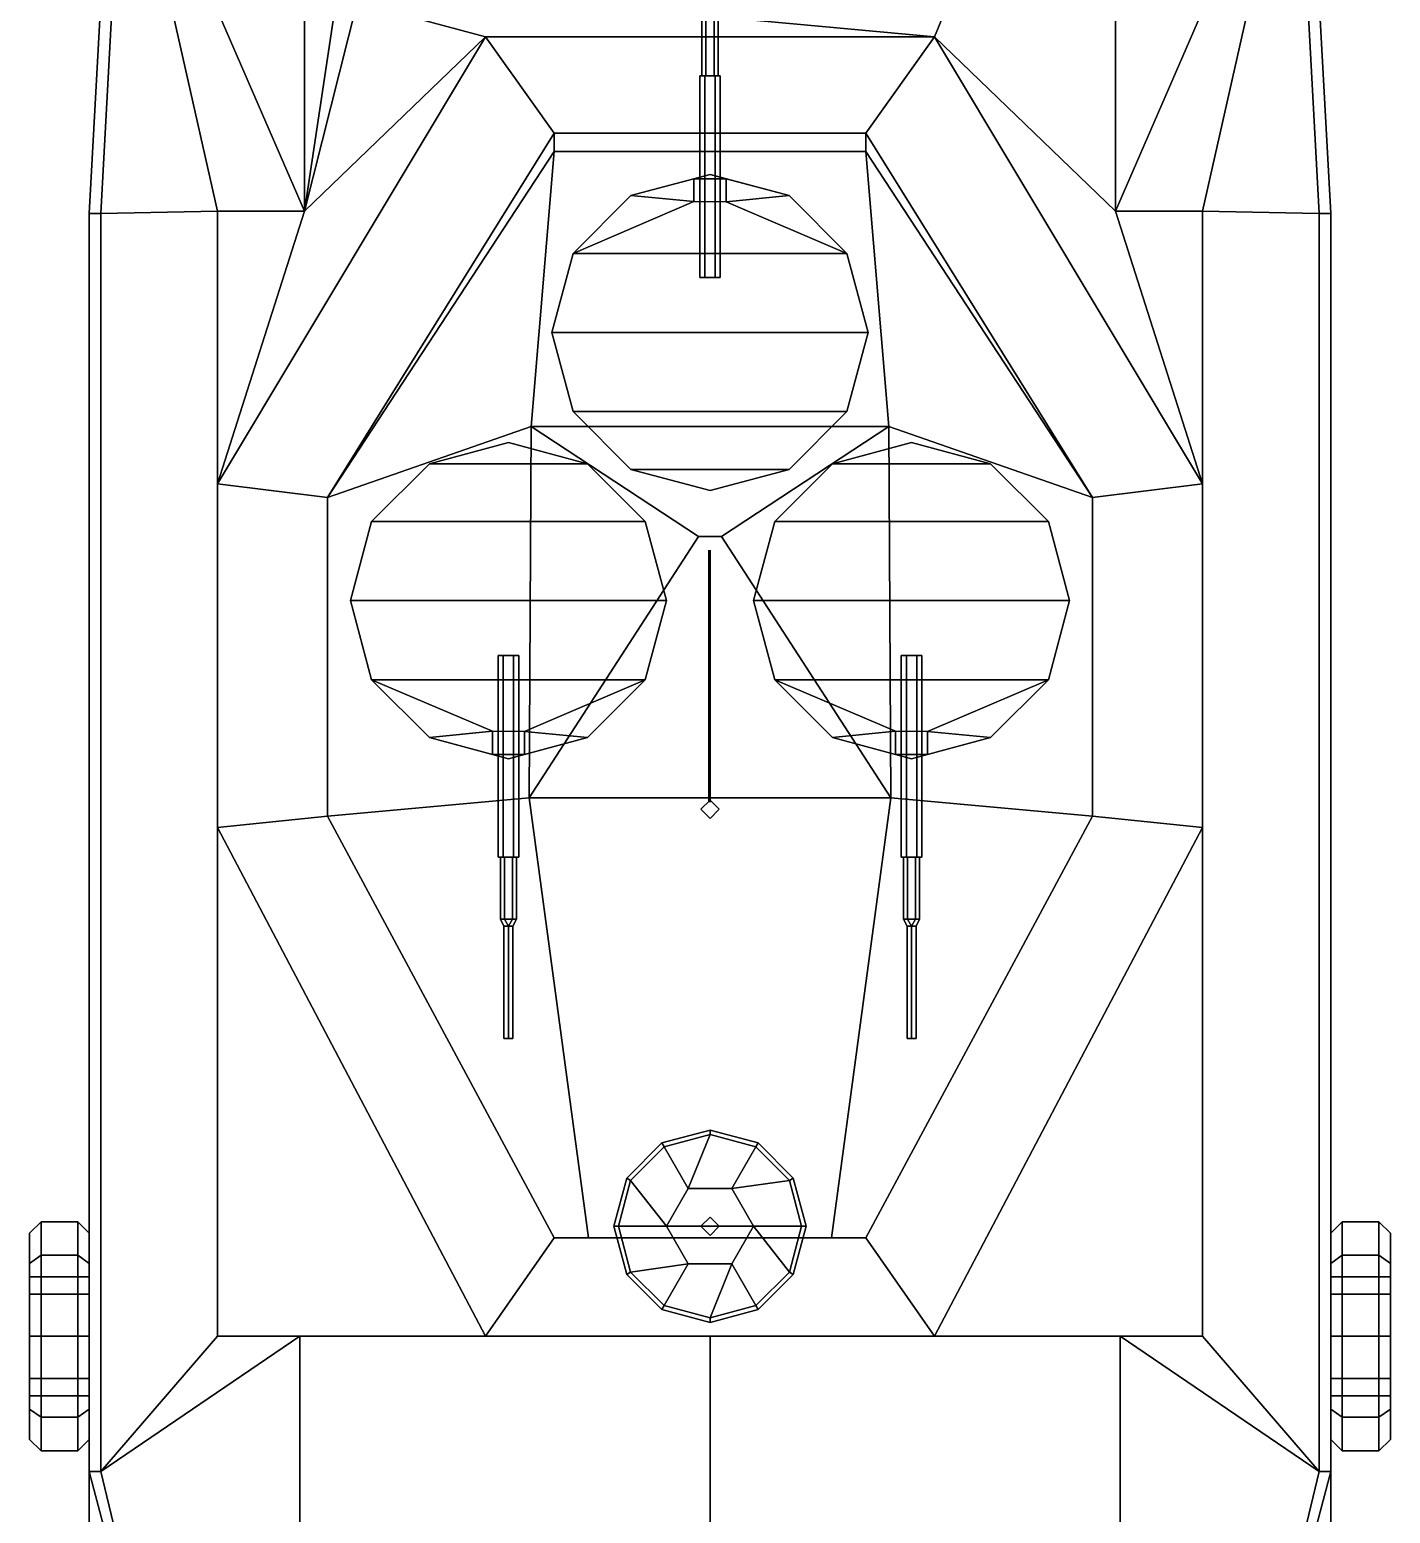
# Model space of a CAD drawing. Extents: x -3 to 3, y -9.1 to 9.1.
# Drawn here: x -2.97 to 2.97, y -0.71 to 5.76 of the extents above; entities that cross this region are included whole.
import ezdxf

# ---------------------------------------------------------------- set-up
doc = ezdxf.new("R2010")
doc.units = 0
doc.layers.get('0').update_dxf_attribs({"linetype": 'CONTINUOUS'})
for name, color, linetype in [('BARREL', 1, 'CONTINUOUS'), ('FLAG', 1, 'CONTINUOUS'), ('SLEEVE', 5, 'CONTINUOUS'), ('SUPERSTRUCTURE', 3, 'CONTINUOUS'), ('TENT', 4, 'CONTINUOUS'), ('TURRET', 2, 'CONTINUOUS'), ('WHEELS', 2, 'CONTINUOUS')]:
    doc.layers.add(name, color=color, linetype=linetype)

msp = doc.modelspace()

# ---------------------------------------------------------------- linework, layer by layer
for points in [[(-2.61, 6.79), (-2.71, 4.96), (-2.71, 4.96, 1.42), (-2.61, 6.79, 1.42)], [(-2.61, 6.79, 1.42), (-2.71, 4.96, 1.42), (-2.66, 4.96, 1.42), (-2.56, 6.79, 1.42)], [(-2.56, 6.79, 1.42), (-2.66, 4.96, 1.42), (-2.66, 4.96, 1.18), (-2.56, 6.79, 1.18)], [(2.56, 6.79, 1.42), (2.66, 4.96, 1.42), (2.71, 4.96, 1.42), (2.61, 6.79, 1.42)], [(2.56, 6.79, 1.18), (2.66, 4.96, 1.18), (2.66, 4.96, 1.42), (2.56, 6.79, 1.42)], [(2.61, 6.79, 1.42), (2.71, 4.96, 1.42), (2.71, 4.96), (2.61, 6.79)], [(-2.71, 4.96), (-2.71, -6.01), (-2.71, -6.01, 1.18), (-2.71, -0.53, 1.18)], [(-2.71, 4.96), (-2.71, -0.53, 1.18), (-2.71, -0.53, 1.42), (-2.71, 4.96, 1.42)], [(-2.71, 4.96, 1.42), (-2.71, -0.53, 1.42), (-2.66, -0.53, 1.42), (-2.66, 4.96, 1.42)], [(-2.66, -0.53, 1.42), (-2.66, -0.53, 1.18), (-2.66, 4.96, 1.18), (-2.66, 4.96, 1.42)], [(2.66, 4.96, 1.42), (2.66, -0.53, 1.42), (2.71, -0.53, 1.42), (2.71, 4.96, 1.42)], [(2.66, 4.96, 1.18), (2.66, -0.53, 1.18), (2.66, -0.53, 1.42), (2.66, 4.96, 1.42)], [(2.71, -0.53, 1.18), (2.71, -6.01, 1.18), (2.71, -6.01), (2.71, 4.96)], [(2.71, 4.96, 1.42), (2.71, -0.53, 1.42), (2.71, -0.53, 1.18), (2.71, 4.96)], [(0, 2.4, 3.37), (-0.04, 2.36, 3.37), (-0.04, 2.36, 5.6), (0, 2.4, 5.6)], [(0, 2.4, 5.6), (-0.04, 2.36, 5.6), (0, 2.32, 5.6), (0.04, 2.36, 5.6)], [(0.04, 2.36, 3.37), (0, 2.4, 3.37), (0, 2.4, 5.6), (0.04, 2.36, 5.6)], [(-0.04, 2.36, 3.37), (0, 2.32, 3.37), (0, 2.32, 5.6), (-0.04, 2.36, 5.6)], [(0, 2.32, 3.37), (0.04, 2.36, 3.37), (0.04, 2.36, 5.6), (0, 2.32, 5.6)], [(0, 0.96, 4.12), (-0.21, 0.9037, 4.12), (-0.2, 0.8864, 4.12), (0, 0.94, 4.12)], [(0, 0.96, 4.05), (-0.21, 0.9037, 4.05), (-0.21, 0.9037, 4.12), (0, 0.96, 4.12)], [(0, 0.94, 4.12), (-0.2, 0.8864, 4.12), (-0.2, 0.8864, 4.32), (0, 0.94, 4.32)], [(0, 0.94, 4.32), (-0.2, 0.8864, 4.32), (-0.095, 0.7045, 4.46)], [(0.2, 0.8864, 4.32), (0, 0.94, 4.32), (-0.095, 0.7045, 4.46), (0.095, 0.7045, 4.46)], [(0.21, 0.9037, 4.12), (0, 0.96, 4.12), (0, 0.94, 4.12), (0.2, 0.8864, 4.12)], [(0.21, 0.9037, 4.05), (0, 0.96, 4.05), (0, 0.96, 4.12), (0.21, 0.9037, 4.12)], [(0.2, 0.8864, 4.12), (0, 0.94, 4.12), (0, 0.94, 4.32), (0.2, 0.8864, 4.32)], [(-0.21, 0.9037, 4.12), (-0.3637, 0.75, 4.12), (-0.3464, 0.74, 4.12), (-0.2, 0.8864, 4.12)], [(-0.21, 0.9037, 4.05), (-0.3637, 0.75, 4.05), (-0.3637, 0.75, 4.12), (-0.21, 0.9037, 4.12)], [(-0.2, 0.8864, 4.12), (-0.3464, 0.74, 4.12), (-0.3464, 0.74, 4.32), (-0.2, 0.8864, 4.32)], [(-0.2, 0.8864, 4.32), (-0.3464, 0.74, 4.32), (-0.19, 0.54, 4.46), (-0.095, 0.7045, 4.46)], [(0.3464, 0.74, 4.32), (0.2, 0.8864, 4.32), (0.095, 0.7045, 4.46)], [(0.3637, 0.75, 4.12), (0.21, 0.9037, 4.12), (0.2, 0.8864, 4.12), (0.3464, 0.74, 4.12)], [(0.3464, 0.74, 4.12), (0.2, 0.8864, 4.12), (0.2, 0.8864, 4.32), (0.3464, 0.74, 4.32)], [(0.3637, 0.75, 4.05), (0.21, 0.9037, 4.05), (0.21, 0.9037, 4.12), (0.3637, 0.75, 4.12)], [(-0.3637, 0.75, 4.12), (-0.42, 0.54, 4.12), (-0.4, 0.54, 4.12), (-0.3464, 0.74, 4.12)], [(-0.3637, 0.75, 4.05), (-0.42, 0.54, 4.05), (-0.42, 0.54, 4.12), (-0.3637, 0.75, 4.12)], [(-0.3464, 0.74, 4.12), (-0.4, 0.54, 4.12), (-0.4, 0.54, 4.32), (-0.3464, 0.74, 4.32)], [(-0.3464, 0.74, 4.32), (-0.4, 0.54, 4.32), (-0.19, 0.54, 4.46)], [(0.4, 0.54, 4.32), (0.3464, 0.74, 4.32), (0.095, 0.7045, 4.46), (0.19, 0.54, 4.46)], [(0.42, 0.54, 4.12), (0.3637, 0.75, 4.12), (0.3464, 0.74, 4.12), (0.4, 0.54, 4.12)], [(0.4, 0.54, 4.12), (0.3464, 0.74, 4.12), (0.3464, 0.74, 4.32), (0.4, 0.54, 4.32)], [(0.42, 0.54, 4.05), (0.3637, 0.75, 4.05), (0.3637, 0.75, 4.12), (0.42, 0.54, 4.12)], [(0.095, 0.7045, 4.46), (-0.095, 0.7045, 4.46), (-0.19, 0.54, 4.46), (0.19, 0.54, 4.46)], [(-0.42, 0.54, 4.12), (-0.3637, 0.33, 4.12), (-0.3464, 0.34, 4.12), (-0.4, 0.54, 4.12)], [(-0.42, 0.54, 4.05), (-0.3637, 0.33, 4.05), (-0.3637, 0.33, 4.12), (-0.42, 0.54, 4.12)], [(-0.4, 0.54, 4.12), (-0.3464, 0.34, 4.12), (-0.3464, 0.34, 4.32), (-0.4, 0.54, 4.32)], [(-0.4, 0.54, 4.32), (-0.3464, 0.34, 4.32), (-0.095, 0.3755, 4.46), (-0.19, 0.54, 4.46)], [(0.19, 0.54, 4.46), (-0.19, 0.54, 4.46), (-0.095, 0.3755, 4.46), (0.095, 0.3755, 4.46)], [(0, 0.58, 3.37), (-0.04, 0.54, 3.37), (-0.04, 0.54, 4.05), (0, 0.58, 4.05)], [(-0.04, 0.54, 3.37), (0, 0.5, 3.37), (0, 0.5, 4.05), (-0.04, 0.54, 4.05)], [(0.04, 0.54, 3.37), (0, 0.58, 3.37), (0, 0.58, 4.05), (0.04, 0.54, 4.05)], [(0, 0.5, 3.37), (0.04, 0.54, 3.37), (0.04, 0.54, 4.05), (0, 0.5, 4.05)], [(0.2, 0.1936, 4.32), (0.3464, 0.34, 4.32), (0.19, 0.54, 4.46), (0.095, 0.3755, 4.46)], [(0.3464, 0.34, 4.32), (0.4, 0.54, 4.32), (0.19, 0.54, 4.46)], [(0.3464, 0.34, 4.12), (0.4, 0.54, 4.12), (0.4, 0.54, 4.32), (0.3464, 0.34, 4.32)], [(0.3637, 0.33, 4.12), (0.42, 0.54, 4.12), (0.4, 0.54, 4.12), (0.3464, 0.34, 4.12)], [(0.3637, 0.33, 4.05), (0.42, 0.54, 4.05), (0.42, 0.54, 4.12), (0.3637, 0.33, 4.12)], [(-0.3637, 0.33, 4.12), (-0.21, 0.1763, 4.12), (-0.2, 0.1936, 4.12), (-0.3464, 0.34, 4.12)], [(-0.3637, 0.33, 4.05), (-0.21, 0.1763, 4.05), (-0.21, 0.1763, 4.12), (-0.3637, 0.33, 4.12)], [(-0.3464, 0.34, 4.32), (-0.2, 0.1936, 4.32), (-0.095, 0.3755, 4.46)], [(-0.3464, 0.34, 4.12), (-0.2, 0.1936, 4.12), (-0.2, 0.1936, 4.32), (-0.3464, 0.34, 4.32)], [(-0.2, 0.1936, 4.32), (0, 0.14, 4.32), (0.095, 0.3755, 4.46), (-0.095, 0.3755, 4.46)], [(0, 0.14, 4.32), (0.2, 0.1936, 4.32), (0.095, 0.3755, 4.46)], [(0.2, 0.1936, 4.12), (0.3464, 0.34, 4.12), (0.3464, 0.34, 4.32), (0.2, 0.1936, 4.32)], [(0.21, 0.1763, 4.12), (0.3637, 0.33, 4.12), (0.3464, 0.34, 4.12), (0.2, 0.1936, 4.12)], [(0.21, 0.1763, 4.05), (0.3637, 0.33, 4.05), (0.3637, 0.33, 4.12), (0.21, 0.1763, 4.12)], [(-0.21, 0.1763, 4.12), (0, 0.12, 4.12), (0, 0.14, 4.12), (-0.2, 0.1936, 4.12)], [(-0.21, 0.1763, 4.05), (0, 0.12, 4.05), (0, 0.12, 4.12), (-0.21, 0.1763, 4.12)], [(-0.2, 0.1936, 4.12), (0, 0.14, 4.12), (0, 0.14, 4.32), (-0.2, 0.1936, 4.32)], [(0, 0.14, 4.12), (0.2, 0.1936, 4.12), (0.2, 0.1936, 4.32), (0, 0.14, 4.32)], [(0, 0.12, 4.12), (0.21, 0.1763, 4.12), (0.2, 0.1936, 4.12), (0, 0.14, 4.12)], [(0, 0.12, 4.05), (0.21, 0.1763, 4.05), (0.21, 0.1763, 4.12), (0, 0.12, 4.12)], [(-2.71, -0.53, 1.42), (-2.71, -0.53, 1.18), (-2.66, -0.53, 1.18), (-2.66, -0.53, 1.42)], [(2.66, -0.53, 1.42), (2.66, -0.53, 1.18), (2.71, -0.53, 1.18), (2.71, -0.53, 1.42)]]:
    msp.add_3dface(points)
at = {"layer": 'BARREL'}
for points in [[(-0.9, 1.36, 2.9), (-0.88, 1.36, 2.92), (-0.88, 1.85, 2.92), (-0.9, 1.85, 2.9)], [(-0.88, 1.36, 2.88), (-0.9, 1.36, 2.9), (-0.9, 1.85, 2.9), (-0.88, 1.85, 2.88)], [(-0.88, 1.36, 2.92), (-0.86, 1.36, 2.9), (-0.86, 1.85, 2.9), (-0.88, 1.85, 2.92)], [(-0.86, 1.36, 2.9), (-0.88, 1.36, 2.88), (-0.88, 1.85, 2.88), (-0.86, 1.85, 2.9)], [(0.88, 1.36, 2.88), (0.86, 1.36, 2.9), (0.86, 1.85, 2.9), (0.88, 1.85, 2.88)], [(0.86, 1.36, 2.9), (0.88, 1.36, 2.92), (0.88, 1.85, 2.92), (0.86, 1.85, 2.9)], [(0.9, 1.36, 2.9), (0.88, 1.36, 2.88), (0.88, 1.85, 2.88), (0.9, 1.85, 2.9)], [(0.88, 1.36, 2.92), (0.9, 1.36, 2.9), (0.9, 1.85, 2.9), (0.88, 1.85, 2.92)], [(-0.9, 1.36, 2.9), (-0.88, 1.36, 2.88), (-0.86, 1.36, 2.9), (-0.88, 1.36, 2.92)], [(0.86, 1.36, 2.9), (0.88, 1.36, 2.88), (0.9, 1.36, 2.9), (0.88, 1.36, 2.92)]]:
    msp.add_3dface(points, dxfattribs=at)
at = {"layer": 'FLAG'}
for points in [[(-0.005, 3.25, 5.43), (-0.005, 3.49, 5.45), (-0.005, 3.32, 4.85), (-0.005, 3.1, 4.85)], [(0, 3.25, 5.43), (0, 3.49, 5.45), (0, 3.32, 4.85), (0, 3.1, 4.85)], [(-0.005, 2.96, 5.52), (-0.005, 3.25, 5.43), (-0.005, 3.1, 4.85), (-0.005, 2.72, 4.99)], [(0, 2.96, 5.52), (0, 3.25, 5.43), (0, 3.1, 4.85), (0, 2.72, 4.99)], [(-0.005, 2.73, 5.55), (-0.005, 2.96, 5.52), (-0.005, 2.72, 4.99), (-0.005, 2.39, 4.99)], [(0, 2.73, 5.55), (0, 2.96, 5.52), (0, 2.72, 4.99), (0, 2.39, 4.99)], [(-0.005, 2.39, 5.55), (-0.005, 2.73, 5.55), (-0.005, 2.39, 4.99)], [(0, 2.39, 5.55), (0, 2.73, 5.55), (0, 2.39, 4.99)]]:
    msp.add_3dface(points, dxfattribs=at)
at = {"layer": 'SLEEVE'}
for points in [[(-0.035, 5.83, 3.6), (-0.0175, 5.83, 3.5697), (-0.0175, 5.56, 3.5697), (-0.035, 5.56, 3.6)], [(-0.0175, 5.83, 3.6303), (-0.035, 5.83, 3.6), (-0.035, 5.56, 3.6), (-0.0175, 5.56, 3.6303)], [(-0.0175, 5.83, 3.5697), (0.0175, 5.83, 3.5697), (0.0175, 5.56, 3.5697), (-0.0175, 5.56, 3.5697)], [(0.0175, 5.83, 3.6303), (-0.0175, 5.83, 3.6303), (-0.0175, 5.56, 3.6303), (0.0175, 5.56, 3.6303)], [(0.0175, 5.83, 3.5697), (0.035, 5.83, 3.6), (0.035, 5.56, 3.6), (0.0175, 5.56, 3.5697)], [(0.035, 5.83, 3.6), (0.0175, 5.83, 3.6303), (0.0175, 5.56, 3.6303), (0.035, 5.56, 3.6)], [(0.0225, 5.56, 3.561), (-0.0225, 5.56, 3.561), (-0.045, 5.56, 3.6), (0.045, 5.56, 3.6)], [(0.045, 5.56, 3.6), (-0.045, 5.56, 3.6), (-0.0225, 5.56, 3.639), (0.0225, 5.56, 3.639)], [(-0.045, 5.56, 3.6), (-0.0225, 5.56, 3.561), (-0.0225, 4.68, 3.561), (-0.045, 4.68, 3.6)], [(-0.0225, 5.56, 3.639), (-0.045, 5.56, 3.6), (-0.045, 4.68, 3.6), (-0.0225, 4.68, 3.639)], [(-0.0225, 5.56, 3.561), (0.0225, 5.56, 3.561), (0.0225, 4.68, 3.561), (-0.0225, 4.68, 3.561)], [(0.0225, 5.56, 3.639), (-0.0225, 5.56, 3.639), (-0.0225, 4.68, 3.639), (0.0225, 4.68, 3.639)], [(0.0225, 5.56, 3.561), (0.045, 5.56, 3.6), (0.045, 4.68, 3.6), (0.0225, 4.68, 3.561)], [(0.045, 5.56, 3.6), (0.0225, 5.56, 3.639), (0.0225, 4.68, 3.639), (0.045, 4.68, 3.6)], [(-0.9025, 2.15, 2.861), (-0.925, 2.15, 2.9), (-0.925, 3.03, 2.9), (-0.9025, 3.03, 2.861)], [(-0.925, 2.15, 2.9), (-0.9025, 2.15, 2.939), (-0.9025, 3.03, 2.939), (-0.925, 3.03, 2.9)], [(-0.8575, 2.15, 2.861), (-0.9025, 2.15, 2.861), (-0.9025, 3.03, 2.861), (-0.8575, 3.03, 2.861)], [(-0.9025, 2.15, 2.939), (-0.8575, 2.15, 2.939), (-0.8575, 3.03, 2.939), (-0.9025, 3.03, 2.939)], [(-0.835, 2.15, 2.9), (-0.8575, 2.15, 2.861), (-0.8575, 3.03, 2.861), (-0.835, 3.03, 2.9)], [(-0.8575, 2.15, 2.939), (-0.835, 2.15, 2.9), (-0.835, 3.03, 2.9), (-0.8575, 3.03, 2.939)], [(0.835, 2.15, 2.9), (0.8575, 2.15, 2.939), (0.8575, 3.03, 2.939), (0.835, 3.03, 2.9)], [(0.8575, 2.15, 2.861), (0.835, 2.15, 2.9), (0.835, 3.03, 2.9), (0.8575, 3.03, 2.861)], [(0.8575, 2.15, 2.939), (0.9025, 2.15, 2.939), (0.9025, 3.03, 2.939), (0.8575, 3.03, 2.939)], [(0.9025, 2.15, 2.861), (0.8575, 2.15, 2.861), (0.8575, 3.03, 2.861), (0.9025, 3.03, 2.861)], [(0.9025, 2.15, 2.939), (0.925, 2.15, 2.9), (0.925, 3.03, 2.9), (0.9025, 3.03, 2.939)], [(0.925, 2.15, 2.9), (0.9025, 2.15, 2.861), (0.9025, 3.03, 2.861), (0.925, 3.03, 2.9)], [(-0.925, 2.15, 2.9), (-0.835, 2.15, 2.9), (-0.8575, 2.15, 2.939), (-0.9025, 2.15, 2.939)], [(-0.9025, 2.15, 2.861), (-0.8575, 2.15, 2.861), (-0.835, 2.15, 2.9), (-0.925, 2.15, 2.9)], [(-0.915, 1.88, 2.9), (-0.8975, 1.88, 2.9303), (-0.8975, 2.15, 2.9303), (-0.915, 2.15, 2.9)], [(-0.8975, 1.88, 2.8697), (-0.915, 1.88, 2.9), (-0.915, 2.15, 2.9), (-0.8975, 2.15, 2.8697)], [(-0.8975, 1.88, 2.9303), (-0.8625, 1.88, 2.9303), (-0.8625, 2.15, 2.9303), (-0.8975, 2.15, 2.9303)], [(-0.8625, 1.88, 2.8697), (-0.8975, 1.88, 2.8697), (-0.8975, 2.15, 2.8697), (-0.8625, 2.15, 2.8697)], [(-0.8625, 1.88, 2.9303), (-0.845, 1.88, 2.9), (-0.845, 2.15, 2.9), (-0.8625, 2.15, 2.9303)], [(-0.845, 1.88, 2.9), (-0.8625, 1.88, 2.8697), (-0.8625, 2.15, 2.8697), (-0.845, 2.15, 2.9)], [(0.8575, 2.15, 2.861), (0.9025, 2.15, 2.861), (0.925, 2.15, 2.9), (0.835, 2.15, 2.9)], [(0.835, 2.15, 2.9), (0.925, 2.15, 2.9), (0.9025, 2.15, 2.939), (0.8575, 2.15, 2.939)], [(0.8625, 1.88, 2.8697), (0.845, 1.88, 2.9), (0.845, 2.15, 2.9), (0.8625, 2.15, 2.8697)], [(0.845, 1.88, 2.9), (0.8625, 1.88, 2.9303), (0.8625, 2.15, 2.9303), (0.845, 2.15, 2.9)], [(0.8975, 1.88, 2.8697), (0.8625, 1.88, 2.8697), (0.8625, 2.15, 2.8697), (0.8975, 2.15, 2.8697)], [(0.8625, 1.88, 2.9303), (0.8975, 1.88, 2.9303), (0.8975, 2.15, 2.9303), (0.8625, 2.15, 2.9303)], [(0.915, 1.88, 2.9), (0.8975, 1.88, 2.8697), (0.8975, 2.15, 2.8697), (0.915, 2.15, 2.9)], [(0.8975, 1.88, 2.9303), (0.915, 1.88, 2.9), (0.915, 2.15, 2.9), (0.8975, 2.15, 2.9303)], [(-0.9, 1.85, 2.9), (-0.88, 1.85, 2.92), (-0.8975, 1.88, 2.9303), (-0.915, 1.88, 2.9)], [(-0.88, 1.85, 2.88), (-0.9, 1.85, 2.9), (-0.915, 1.88, 2.9), (-0.8975, 1.88, 2.8697)], [(-0.88, 1.85, 2.92), (-0.88, 1.85, 2.92), (-0.8625, 1.88, 2.9303), (-0.8975, 1.88, 2.9303)], [(-0.88, 1.85, 2.88), (-0.88, 1.85, 2.88), (-0.8975, 1.88, 2.8697), (-0.8625, 1.88, 2.8697)], [(-0.88, 1.85, 2.92), (-0.86, 1.85, 2.9), (-0.845, 1.88, 2.9), (-0.8625, 1.88, 2.9303)], [(-0.86, 1.85, 2.9), (-0.88, 1.85, 2.88), (-0.8625, 1.88, 2.8697), (-0.845, 1.88, 2.9)], [(0.88, 1.85, 2.88), (0.86, 1.85, 2.9), (0.845, 1.88, 2.9), (0.8625, 1.88, 2.8697)], [(0.86, 1.85, 2.9), (0.88, 1.85, 2.92), (0.8625, 1.88, 2.9303), (0.845, 1.88, 2.9)], [(0.88, 1.85, 2.88), (0.88, 1.85, 2.88), (0.8625, 1.88, 2.8697), (0.8975, 1.88, 2.8697)], [(0.88, 1.85, 2.92), (0.88, 1.85, 2.92), (0.8975, 1.88, 2.9303), (0.8625, 1.88, 2.9303)], [(0.9, 1.85, 2.9), (0.88, 1.85, 2.88), (0.8975, 1.88, 2.8697), (0.915, 1.88, 2.9)], [(0.88, 1.85, 2.92), (0.9, 1.85, 2.9), (0.915, 1.88, 2.9), (0.8975, 1.88, 2.9303)]]:
    msp.add_3dface(points, dxfattribs=at)
at = {"layer": 'SUPERSTRUCTURE'}
for points in [[(-2.45, 8.63, 1.18), (-2.56, 6.79, 1.18), (-1.77, 4.97, 1.18), (-1.77, 7.64, 1.18)], [(2.56, 6.79, 1.18), (2.45, 8.63, 1.18), (1.77, 7.64, 1.18), (1.77, 4.97, 1.18)], [(-1.77, 7.64, 1.18), (-1.77, 4.97, 1.18), (-1.77, 4.97, 1.29), (-1.77, 7.64, 1.29)], [(-1.77, 7.64, 1.29), (-1.77, 4.97, 1.29), (-1.54, 6.5, 1.29)], [(0.98, 5.73, 1.29), (1.77, 7.64, 1.29), (-0.65, 6.5, 1.29), (-0.65, 5.88, 1.29)], [(0.98, 5.73, 1.29), (1.77, 4.97, 1.29), (1.77, 7.64, 1.29), (0.98, 5.73, 1.29)], [(1.77, 4.97, 1.29), (1.77, 4.97, 1.18), (1.77, 7.64, 1.18), (1.77, 7.64, 1.29)], [(-2.56, 6.79, 1.18), (-2.56, 6.79, 1.18), (-2.66, 4.96, 1.18), (-2.15, 4.97, 1.18)], [(-2.56, 6.79, 1.18), (-2.56, 6.79, 1.18), (-2.15, 4.97, 1.18), (-1.77, 4.97, 1.18)], [(2.15, 4.97, 1.18), (2.56, 6.79, 1.18), (1.77, 4.97, 1.18), (2.15, 4.97, 1.18)], [(2.66, 4.96, 1.18), (2.56, 6.79, 1.18), (2.15, 4.97, 1.18), (2.66, 4.96, 1.18)], [(-1.54, 6.5, 1.29), (-1.77, 4.97, 1.29), (-1.54, 5.88, 1.29)], [(-1.54, 5.88, 1.29), (-1.77, 4.97, 1.29), (-0.98, 5.73, 1.29)], [(0.98, 5.73, 1.29), (-0.65, 5.88, 1.29), (-1.54, 5.88, 1.29), (-0.98, 5.73, 1.29)], [(-0.98, 5.73, 2.59), (-0.98, 5.73, 1.29), (-2.15, 3.78, 1.29), (-2.15, 3.78, 2.59)], [(-0.68, 5.31, 2.59), (-0.98, 5.73, 2.59), (-2.15, 3.78, 2.59), (-1.67, 3.72, 2.59)], [(-0.98, 5.73, 1.29), (-1.77, 4.97, 1.29), (-2.15, 3.78, 1.29)], [(0.98, 5.73, 2.59), (0.98, 5.73, 1.29), (-0.98, 5.73, 1.29), (-0.98, 5.73, 2.59)], [(0.68, 5.31, 2.59), (0.98, 5.73, 2.59), (-0.98, 5.73, 2.59), (-0.68, 5.31, 2.59)], [(2.15, 3.78, 2.59), (0.98, 5.73, 2.59), (0.68, 5.31, 2.59), (1.67, 3.72, 2.59)], [(2.15, 3.78, 1.29), (0.98, 5.73, 1.29), (0.98, 5.73, 2.59), (2.15, 3.78, 2.59)], [(1.77, 4.97, 1.29), (0.98, 5.73, 1.29), (2.15, 3.78, 1.29)], [(-0.68, 5.31, 2.67), (-0.68, 5.31, 2.59), (-1.67, 3.72, 2.59), (-1.67, 3.72, 2.67)], [(-1.67, 3.72, 2.67), (-1.67, 3.72, 2.67), (-0.68, 5.23, 2.67), (-0.68, 5.31, 2.67)], [(0.68, 5.31, 2.67), (0.68, 5.31, 2.59), (-0.68, 5.31, 2.59), (-0.68, 5.31, 2.67)], [(0.68, 5.23, 2.67), (0.68, 5.31, 2.67), (-0.68, 5.31, 2.67), (-0.68, 5.23, 2.67)], [(1.67, 3.72, 2.59), (0.68, 5.31, 2.59), (0.68, 5.31, 2.67), (1.67, 3.72, 2.67)], [(0.68, 5.23, 2.67), (1.67, 3.72, 2.67), (1.67, 3.72, 2.67), (0.68, 5.31, 2.67)], [(-1.67, 3.72, 2.67), (-1.67, 3.72, 2.67), (-0.78, 4.03, 2.67), (-0.68, 5.23, 2.67)], [(-0.68, 5.23, 2.67), (-0.78, 4.03, 2.67), (-0.78, 4.03, 3.37), (-0.68, 5.23, 3.37)], [(-0.68, 5.23, 3.37), (-0.78, 4.03, 3.37), (0.78, 4.03, 3.37), (0.68, 5.23, 3.37)], [(0.68, 5.23, 3.37), (0.68, 5.23, 2.67), (-0.68, 5.23, 2.67), (-0.68, 5.23, 3.37)], [(0.78, 4.03, 3.37), (0.78, 4.03, 2.67), (0.68, 5.23, 2.67), (0.68, 5.23, 3.37)], [(0.78, 4.03, 2.67), (1.67, 3.72, 2.67), (1.67, 3.72, 2.67), (0.68, 5.23, 2.67)], [(-2.66, 4.96, 1.18), (-2.66, -0.53, 1.18), (-2.15, 0.06, 1.18), (-2.15, 4.97, 1.18)], [(-2.15, 4.97, 1.18), (-2.15, 0.06, 1.18), (-2.15, 2.28, 1.29), (-2.15, 3.78, 1.29)], [(-1.77, 4.97, 1.18), (-2.15, 4.97, 1.18), (-2.15, 4.97, 1.29), (-1.77, 4.97, 1.29)], [(-1.77, 4.97, 1.29), (-2.15, 4.97, 1.29), (-2.15, 3.78, 1.29)], [(-2.15, 4.97, 1.29), (-2.15, 4.97, 1.18), (-2.15, 3.78, 1.29)], [(2.15, 4.97, 1.18), (1.77, 4.97, 1.18), (1.77, 4.97, 1.29), (2.15, 4.97, 1.29)], [(2.15, 4.97, 1.29), (1.77, 4.97, 1.29), (2.15, 3.78, 1.29)], [(2.15, 2.28, 1.29), (2.15, 0.06, 1.18), (2.15, 4.97, 1.18), (2.15, 3.78, 1.29)], [(2.15, 4.97, 1.18), (2.15, 4.97, 1.29), (2.15, 3.78, 1.29)], [(2.15, 0.06, 1.18), (2.66, -0.53, 1.18), (2.66, 4.96, 1.18), (2.15, 4.97, 1.18)], [(-1.67, 3.72, 2.67), (-1.67, 2.33, 2.67), (-0.79, 2.41, 2.67), (-0.78, 4.03, 2.67)], [(-0.78, 4.03, 2.67), (-0.79, 2.41, 2.67), (-0.79, 2.41, 2.67), (-0.05, 3.55, 2.67)], [(0.05, 3.55, 3.37), (0.78, 4.03, 3.37), (-0.78, 4.03, 3.37), (-0.05, 3.55, 3.37)], [(-0.78, 4.03, 3.37), (-0.78, 4.03, 2.67), (-0.05, 3.55, 2.67), (-0.05, 3.55, 3.37)], [(0.05, 3.55, 2.67), (0.78, 4.03, 2.67), (0.78, 4.03, 3.37), (0.05, 3.55, 3.37)], [(0.79, 2.41, 2.67), (0.79, 2.41, 2.67), (0.78, 4.03, 2.67), (0.05, 3.55, 2.67)], [(0.79, 2.41, 2.67), (1.67, 2.33, 2.67), (1.67, 3.72, 2.67), (0.78, 4.03, 2.67)], [(-2.15, 3.78, 2.59), (-2.15, 3.78, 1.29), (-2.15, 2.28, 1.29), (-2.15, 2.28, 2.59)], [(-2.15, 3.78, 2.59), (-2.15, 2.28, 2.59), (-1.67, 2.33, 2.59), (-1.67, 3.72, 2.59)], [(1.67, 2.33, 2.59), (2.15, 2.28, 2.59), (2.15, 3.78, 2.59), (1.67, 3.72, 2.59)], [(2.15, 2.28, 1.29), (2.15, 3.78, 1.29), (2.15, 3.78, 2.59), (2.15, 2.28, 2.59)], [(-1.67, 3.72, 2.59), (-1.67, 2.33, 2.59), (-1.67, 2.33, 2.67), (-1.67, 3.72, 2.67)], [(1.67, 2.33, 2.67), (1.67, 2.33, 2.59), (1.67, 3.72, 2.59), (1.67, 3.72, 2.67)], [(0.79, 2.41, 2.67), (0.05, 3.55, 2.67), (-0.05, 3.55, 2.67), (-0.79, 2.41, 2.67)], [(-0.05, 3.55, 3.37), (-0.05, 3.55, 2.67), (0.05, 3.55, 2.67), (0.05, 3.55, 3.37)], [(-1.67, 2.33, 2.67), (-0.68, 0.49, 2.67), (-0.53, 0.49, 2.67), (-0.79, 2.41, 2.67)], [(-0.79, 2.41, 2.67), (-0.53, 0.49, 2.67), (-0.53, 0.49, 3.37), (-0.79, 2.41, 3.37)], [(0.79, 2.41, 3.37), (0.79, 2.41, 2.67), (-0.79, 2.41, 2.67), (-0.79, 2.41, 3.37)], [(-0.79, 2.41, 3.37), (-0.53, 0.49, 3.37), (0.53, 0.49, 3.37), (0.79, 2.41, 3.37)], [(0.53, 0.49, 3.37), (0.53, 0.49, 2.67), (0.79, 2.41, 2.67), (0.79, 2.41, 3.37)], [(0.53, 0.49, 2.67), (0.68, 0.49, 2.67), (1.67, 2.33, 2.67), (0.79, 2.41, 2.67)], [(-2.15, 2.28, 2.59), (-0.98, 0.06, 2.59), (-0.68, 0.49, 2.59), (-1.67, 2.33, 2.59)], [(-2.15, 2.28, 1.29), (-0.98, 0.06, 1.29), (-0.98, 0.06, 2.59), (-2.15, 2.28, 2.59)], [(-2.15, 2.28, 1.29), (-2.15, 0.06, 1.18), (-2.15, 0.06, 1.29)], [(-2.15, 0.06, 1.29), (-0.98, 0.06, 1.29), (-2.15, 2.28, 1.29)], [(-1.67, 2.33, 2.59), (-0.68, 0.49, 2.59), (-0.68, 0.49, 2.67), (-1.67, 2.33, 2.67)], [(0.68, 0.49, 2.67), (0.68, 0.49, 2.59), (1.67, 2.33, 2.59), (1.67, 2.33, 2.67)], [(0.68, 0.49, 2.59), (0.98, 0.06, 2.59), (2.15, 2.28, 2.59), (1.67, 2.33, 2.59)], [(0.98, 0.06, 2.59), (0.98, 0.06, 1.29), (2.15, 2.28, 1.29), (2.15, 2.28, 2.59)], [(2.15, 0.06, 1.29), (2.15, 2.28, 1.29), (0.98, 0.06, 1.29)], [(2.15, 0.06, 1.18), (2.15, 2.28, 1.29), (2.15, 0.06, 1.29)], [(-0.68, 0.49, 2.59), (-0.98, 0.06, 2.59), (0.98, 0.06, 2.59), (0.68, 0.49, 2.59)], [(-0.68, 0.49, 2.67), (-0.68, 0.49, 2.59), (0.68, 0.49, 2.59), (0.68, 0.49, 2.67)], [(-0.53, 0.49, 3.37), (-0.53, 0.49, 2.67), (0.53, 0.49, 2.67), (0.53, 0.49, 3.37)], [(-2.66, -0.53, 1.18), (-2.15, -2.65, 1.18), (-1.79, -2.65, 1.18), (-1.79, 0.06, 1.18)], [(-2.66, -0.53, 1.18), (-2.66, -0.53, 1.18), (-1.79, 0.06, 1.18), (-2.15, 0.06, 1.18)], [(-2.15, 0.06, 1.18), (-0.98, 0.06, 1.29), (-2.15, 0.06, 1.29)], [(-1.79, 0.06, 1.18), (-0.98, 0.06, 1.29), (-2.15, 0.06, 1.18)], [(-0.98, 0.06, 1.29), (-1.79, 0.06, 1.18), (1.79, 0.06, 1.18), (0.98, 0.06, 1.29)], [(-1.79, 0.06, 0.38), (-1.79, -3.27, 0.38), (1.79, -3.27, 0.38), (1.79, 0.06, 0.38)], [(-1.79, 0.06, 1.18), (-1.79, 0.06, 0.38), (1.79, 0.06, 0.38), (1.79, 0.06, 1.18)], [(-1.79, 0.06, 1.18), (-1.79, -2.65, 1.18), (-1.79, -3.27, 0.38), (-1.79, 0.06, 0.38)], [(-0.98, 0.06, 2.59), (-0.98, 0.06, 1.29), (0.98, 0.06, 1.29), (0.98, 0.06, 2.59)], [(2.15, 0.06, 1.18), (2.15, 0.06, 1.29), (0.98, 0.06, 1.29)], [(1.79, 0.06, 1.18), (2.15, 0.06, 1.18), (0.98, 0.06, 1.29)], [(1.79, 0.06, 0.38), (1.79, -3.27, 0.38), (1.79, -2.65, 1.18), (1.79, 0.06, 1.18)], [(1.79, 0.06, 1.18), (1.79, -2.65, 1.18), (2.15, -2.65, 1.18), (2.66, -0.53, 1.18)], [(2.15, 0.06, 1.18), (1.79, 0.06, 1.18), (2.66, -0.53, 1.18)], [(-2.71, -0.53, 1.18), (-2.71, -6.01, 1.18), (-2.15, -4.96, 1.18), (-2.15, -2.65, 1.18)], [(-2.15, -2.65, 1.18), (-2.15, -2.65, 1.18), (-2.66, -0.53, 1.18), (-2.71, -0.53, 1.18)], [(2.15, -4.96, 1.18), (2.71, -6.01, 1.18), (2.71, -0.53, 1.18), (2.15, -2.65, 1.18)], [(2.66, -0.53, 1.18), (2.15, -2.65, 1.18), (2.15, -2.65, 1.18), (2.71, -0.53, 1.18)]]:
    msp.add_3dface(points, dxfattribs=at)
at = {"layer": 'TENT'}
for points in [[(-1.79, 0.06, 1.18), (-1.79, -2.65, 1.18), (-1.79, -3.27, 2.18), (-1.79, 0.06, 2.18)], [(-1.79, 0.06, 2.18), (-1.79, -3.27, 2.18), (0, -3.27, 2.46), (0, 0.06, 2.46)], [(-0.98, 0.06, 1.29), (-1.79, 0.06, 1.29), (-1.79, 0.06, 2.18), (-0.98, 0.06, 2.3067)], [(0, -3.27, 2.46), (1.79, -3.27, 2.18), (1.79, 0.06, 2.18), (0, 0.06, 2.46)], [(1.79, 0.06, 1.29), (0.98, 0.06, 1.29), (0.98, 0.06, 2.3067), (1.79, 0.06, 2.18)], [(1.79, -3.27, 2.18), (1.79, -2.65, 1.18), (1.79, 0.06, 1.18), (1.79, 0.06, 2.18)]]:
    msp.add_3dface(points, dxfattribs=at)
at = {"layer": 'TURRET'}
for points in [[(0, 5.13, 3.37), (-0.345, 5.0376, 3.37), (-0.345, 5.0376, 3.47), (-0.07, 5.1112, 3.47)], [(0, 5.13, 3.47), (0, 5.13, 3.47), (-0.07, 5.1112, 3.47), (0.07, 5.1112, 3.47)], [(0, 5.13, 3.37), (0, 5.13, 3.37), (-0.07, 5.1112, 3.47), (0, 5.13, 3.47)], [(0.345, 5.0376, 3.37), (0, 5.13, 3.37), (0.07, 5.1112, 3.47), (0.345, 5.0376, 3.47)], [(0, 5.13, 3.37), (0, 5.13, 3.37), (0, 5.13, 3.47), (0.07, 5.1112, 3.47)], [(-0.07, 5.1112, 3.47), (-0.345, 5.0376, 3.47), (-0.345, 5.0376, 4.2), (-0.07, 5.1112, 4.2)], [(-0.07, 5.1112, 4.2), (-0.345, 5.0376, 4.2), (-0.07, 5.0112, 4.2)], [(-0.07, 5.0112, 3.47), (-0.07, 5.1112, 3.47), (-0.07, 5.1112, 4.2), (-0.07, 5.0112, 4.2)], [(0.07, 5.1112, 3.47), (-0.07, 5.1112, 3.47), (-0.07, 5.0112, 3.47), (0.07, 5.01, 3.47)], [(0.345, 5.0376, 3.47), (0.07, 5.1112, 3.47), (0.07, 5.1112, 4.2), (0.345, 5.0376, 4.2)], [(0.07, 5.1112, 3.47), (0.07, 5.01, 3.47), (0.07, 5.01, 4.2), (0.07, 5.1112, 4.2)], [(0.345, 5.0376, 4.2), (0.07, 5.1112, 4.2), (0.07, 5.01, 4.2), (0.345, 5.0376, 4.2)], [(-0.345, 5.0376, 3.37), (-0.5976, 4.785, 3.37), (-0.5976, 4.785, 4.2), (-0.345, 5.0376, 4.2)], [(-0.07, 5.0112, 4.2), (-0.345, 5.0376, 4.2), (-0.5976, 4.785, 4.2), (-0.07, 5.0112, 4.2)], [(0.07, 5.01, 4.2), (-0.07, 5.0112, 4.2), (-0.5976, 4.785, 4.2), (0.5976, 4.785, 4.2)], [(0.07, 5.01, 3.47), (-0.07, 5.0112, 3.47), (-0.07, 5.0112, 4.2), (0.07, 5.01, 4.2)], [(0.5976, 4.785, 4.2), (0.345, 5.0376, 4.2), (0.07, 5.01, 4.2), (0.5976, 4.785, 4.2)], [(0.5976, 4.785, 3.37), (0.345, 5.0376, 3.37), (0.345, 5.0376, 4.2), (0.5976, 4.785, 4.2)], [(-0.5976, 4.785, 3.37), (-0.69, 4.44, 3.37), (-0.69, 4.44, 4.2), (-0.5976, 4.785, 4.2)], [(0.5976, 4.785, 4.2), (-0.5976, 4.785, 4.2), (-0.69, 4.44, 4.2), (0.69, 4.44, 4.2)], [(0.69, 4.44, 3.37), (0.5976, 4.785, 3.37), (0.5976, 4.785, 4.2), (0.69, 4.44, 4.2)], [(-0.69, 4.44, 3.37), (-0.5976, 4.095, 3.37), (-0.5976, 4.095, 4.2), (-0.69, 4.44, 4.2)], [(0.69, 4.44, 4.2), (-0.69, 4.44, 4.2), (-0.5976, 4.095, 4.2), (0.5976, 4.095, 4.2)], [(0.5976, 4.095, 3.37), (0.69, 4.44, 3.37), (0.69, 4.44, 4.2), (0.5976, 4.095, 4.2)], [(-0.5976, 4.095, 3.37), (-0.345, 3.8424, 3.37), (-0.345, 3.8424, 4.2), (-0.5976, 4.095, 4.2)], [(0.5976, 4.095, 4.2), (-0.5976, 4.095, 4.2), (-0.345, 3.8424, 4.2), (0.345, 3.8424, 4.2)], [(0.345, 3.8424, 3.37), (0.5976, 4.095, 3.37), (0.5976, 4.095, 4.2), (0.345, 3.8424, 4.2)], [(-0.88, 3.96, 2.67), (-1.225, 3.8676, 2.67), (-1.225, 3.8676, 3.5), (-0.88, 3.96, 3.5)], [(-1.225, 3.8676, 3.5), (-0.535, 3.8676, 3.5), (-0.88, 3.96, 3.5)], [(-0.535, 3.8676, 2.67), (-0.88, 3.96, 2.67), (-0.88, 3.96, 3.5), (-0.535, 3.8676, 3.5)], [(0.88, 3.96, 2.67), (0.535, 3.8676, 2.67), (0.535, 3.8676, 3.5), (0.88, 3.96, 3.5)], [(0.535, 3.8676, 3.5), (1.225, 3.8676, 3.5), (0.88, 3.96, 3.5)], [(1.225, 3.8676, 2.67), (0.88, 3.96, 2.67), (0.88, 3.96, 3.5), (1.225, 3.8676, 3.5)], [(-1.225, 3.8676, 2.67), (-1.4776, 3.615, 2.67), (-1.4776, 3.615, 3.5), (-1.225, 3.8676, 3.5)], [(-1.4776, 3.615, 3.5), (-0.2824, 3.615, 3.5), (-0.535, 3.8676, 3.5), (-1.225, 3.8676, 3.5)], [(-0.2824, 3.615, 2.67), (-0.535, 3.8676, 2.67), (-0.535, 3.8676, 3.5), (-0.2824, 3.615, 3.5)], [(-0.345, 3.8424, 3.37), (0, 3.75, 3.37), (0, 3.75, 4.2), (-0.345, 3.8424, 4.2)], [(0.345, 3.8424, 4.2), (-0.345, 3.8424, 4.2), (0, 3.75, 4.2)], [(0, 3.75, 3.37), (0.345, 3.8424, 3.37), (0.345, 3.8424, 4.2), (0, 3.75, 4.2)], [(0.535, 3.8676, 2.67), (0.2824, 3.615, 2.67), (0.2824, 3.615, 3.5), (0.535, 3.8676, 3.5)], [(0.2824, 3.615, 3.5), (1.4776, 3.615, 3.5), (1.225, 3.8676, 3.5), (0.535, 3.8676, 3.5)], [(1.4776, 3.615, 2.67), (1.225, 3.8676, 2.67), (1.225, 3.8676, 3.5), (1.4776, 3.615, 3.5)], [(-1.4776, 3.615, 2.67), (-1.57, 3.27, 2.67), (-1.57, 3.27, 3.5), (-1.4776, 3.615, 3.5)], [(-1.57, 3.27, 3.5), (-0.19, 3.27, 3.5), (-0.2824, 3.615, 3.5), (-1.4776, 3.615, 3.5)], [(-0.19, 3.27, 2.67), (-0.2824, 3.615, 2.67), (-0.2824, 3.615, 3.5), (-0.19, 3.27, 3.5)], [(0.2824, 3.615, 2.67), (0.19, 3.27, 2.67), (0.19, 3.27, 3.5), (0.2824, 3.615, 3.5)], [(0.19, 3.27, 3.5), (1.57, 3.27, 3.5), (1.4776, 3.615, 3.5), (0.2824, 3.615, 3.5)], [(1.57, 3.27, 2.67), (1.4776, 3.615, 2.67), (1.4776, 3.615, 3.5), (1.57, 3.27, 3.5)], [(-1.57, 3.27, 2.67), (-1.4776, 2.925, 2.67), (-1.4776, 2.925, 3.5), (-1.57, 3.27, 3.5)], [(-1.4776, 2.925, 3.5), (-0.2824, 2.925, 3.5), (-0.19, 3.27, 3.5), (-1.57, 3.27, 3.5)], [(-0.2824, 2.925, 2.67), (-0.19, 3.27, 2.67), (-0.19, 3.27, 3.5), (-0.2824, 2.925, 3.5)], [(0.19, 3.27, 2.67), (0.2824, 2.925, 2.67), (0.2824, 2.925, 3.5), (0.19, 3.27, 3.5)], [(0.2824, 2.925, 3.5), (1.4776, 2.925, 3.5), (1.57, 3.27, 3.5), (0.19, 3.27, 3.5)], [(1.4776, 2.925, 2.67), (1.57, 3.27, 2.67), (1.57, 3.27, 3.5), (1.4776, 2.925, 3.5)], [(-1.4776, 2.925, 2.67), (-1.225, 2.6724, 2.67), (-1.225, 2.6724, 3.5), (-1.4776, 2.925, 3.5)], [(-0.95, 2.7, 3.5), (-0.81, 2.6988, 3.5), (-0.2824, 2.925, 3.5), (-1.4776, 2.925, 3.5)], [(-1.4776, 2.925, 3.5), (-1.225, 2.6724, 3.5), (-0.95, 2.7, 3.5), (-1.4776, 2.925, 3.5)], [(-0.81, 2.6988, 3.5), (-0.535, 2.6724, 3.5), (-0.2824, 2.925, 3.5), (-0.81, 2.6988, 3.5)], [(-0.535, 2.6724, 2.67), (-0.2824, 2.925, 2.67), (-0.2824, 2.925, 3.5), (-0.535, 2.6724, 3.5)], [(0.2824, 2.925, 2.67), (0.535, 2.6724, 2.67), (0.535, 2.6724, 3.5), (0.2824, 2.925, 3.5)], [(0.2824, 2.925, 3.5), (0.535, 2.6724, 3.5), (0.81, 2.7, 3.5), (0.2824, 2.925, 3.5)], [(0.81, 2.7, 3.5), (0.95, 2.6988, 3.5), (1.4776, 2.925, 3.5), (0.2824, 2.925, 3.5)], [(0.95, 2.6988, 3.5), (1.225, 2.6724, 3.5), (1.4776, 2.925, 3.5), (0.95, 2.6988, 3.5)], [(1.225, 2.6724, 2.67), (1.4776, 2.925, 2.67), (1.4776, 2.925, 3.5), (1.225, 2.6724, 3.5)], [(-1.225, 2.6724, 3.5), (-0.95, 2.5988, 3.5), (-0.95, 2.7, 3.5), (-1.225, 2.6724, 3.5)], [(-1.225, 2.6724, 2.77), (-0.95, 2.5988, 2.77), (-0.95, 2.5988, 3.5), (-1.225, 2.6724, 3.5)], [(-1.225, 2.6724, 2.67), (-0.88, 2.58, 2.67), (-0.95, 2.5988, 2.77), (-1.225, 2.6724, 2.77)], [(-0.95, 2.7, 2.77), (-0.81, 2.6988, 2.77), (-0.81, 2.6988, 3.5), (-0.95, 2.7, 3.5)], [(-0.95, 2.5988, 2.77), (-0.95, 2.7, 2.77), (-0.95, 2.7, 3.5), (-0.95, 2.5988, 3.5)], [(-0.95, 2.5988, 2.77), (-0.81, 2.5988, 2.77), (-0.81, 2.6988, 2.77), (-0.95, 2.7, 2.77)], [(-0.88, 2.58, 2.67), (-0.535, 2.6724, 2.67), (-0.535, 2.6724, 2.77), (-0.81, 2.5988, 2.77)], [(-0.81, 2.6988, 2.77), (-0.81, 2.5988, 2.77), (-0.81, 2.5988, 3.5), (-0.81, 2.6988, 3.5)], [(-0.81, 2.5988, 3.5), (-0.535, 2.6724, 3.5), (-0.81, 2.6988, 3.5)], [(-0.81, 2.5988, 2.77), (-0.535, 2.6724, 2.77), (-0.535, 2.6724, 3.5), (-0.81, 2.5988, 3.5)], [(0.535, 2.6724, 3.5), (0.81, 2.5988, 3.5), (0.81, 2.7, 3.5), (0.535, 2.6724, 3.5)], [(0.535, 2.6724, 2.77), (0.81, 2.5988, 2.77), (0.81, 2.5988, 3.5), (0.535, 2.6724, 3.5)], [(0.535, 2.6724, 2.67), (0.88, 2.58, 2.67), (0.81, 2.5988, 2.77), (0.535, 2.6724, 2.77)], [(0.81, 2.5988, 2.77), (0.81, 2.7, 2.77), (0.81, 2.7, 3.5), (0.81, 2.5988, 3.5)], [(0.81, 2.7, 2.77), (0.95, 2.6988, 2.77), (0.95, 2.6988, 3.5), (0.81, 2.7, 3.5)], [(0.81, 2.5988, 2.77), (0.95, 2.5988, 2.77), (0.95, 2.6988, 2.77), (0.81, 2.7, 2.77)], [(0.88, 2.58, 2.67), (1.225, 2.6724, 2.67), (1.225, 2.6724, 2.77), (0.95, 2.5988, 2.77)], [(0.95, 2.6988, 2.77), (0.95, 2.5988, 2.77), (0.95, 2.5988, 3.5), (0.95, 2.6988, 3.5)], [(0.95, 2.5988, 3.5), (1.225, 2.6724, 3.5), (0.95, 2.6988, 3.5)], [(0.95, 2.5988, 2.77), (1.225, 2.6724, 2.77), (1.225, 2.6724, 3.5), (0.95, 2.5988, 3.5)], [(-0.88, 2.58, 2.67), (-0.88, 2.58, 2.67), (-0.88, 2.58, 2.77), (-0.95, 2.5988, 2.77)], [(-0.88, 2.58, 2.77), (-0.88, 2.58, 2.77), (-0.81, 2.5988, 2.77), (-0.95, 2.5988, 2.77)], [(-0.88, 2.58, 2.67), (-0.88, 2.58, 2.67), (-0.81, 2.5988, 2.77), (-0.88, 2.58, 2.77)], [(0.88, 2.58, 2.77), (0.88, 2.58, 2.77), (0.95, 2.5988, 2.77), (0.81, 2.5988, 2.77)], [(0.88, 2.58, 2.67), (0.88, 2.58, 2.67), (0.88, 2.58, 2.77), (0.81, 2.5988, 2.77)], [(0.88, 2.58, 2.67), (0.88, 2.58, 2.67), (0.95, 2.5988, 2.77), (0.88, 2.58, 2.77)]]:
    msp.add_3dface(points, dxfattribs=at)
at = {"layer": 'WHEELS'}
for points in [[(-2.97, 0.51, 0.65), (-2.97, 0.3782, 0.9682), (-2.92, 0.4136, 1.0036), (-2.92, 0.56, 0.65)], [(-2.97, 0.3782, 0.3318), (-2.97, 0.51, 0.65), (-2.92, 0.56, 0.65), (-2.92, 0.4136, 0.2964)], [(-2.76, 0.4136, 1.0036), (-2.76, 0.56, 0.65), (-2.92, 0.56, 0.65), (-2.92, 0.4136, 1.0036)], [(-2.76, 0.56, 0.65), (-2.76, 0.4136, 0.2964), (-2.92, 0.4136, 0.2964), (-2.92, 0.56, 0.65)], [(-2.71, 0.3782, 0.9682), (-2.71, 0.51, 0.65), (-2.76, 0.56, 0.65), (-2.76, 0.4136, 1.0036)], [(-2.71, 0.51, 0.65), (-2.71, 0.3782, 0.3318), (-2.76, 0.4136, 0.2964), (-2.76, 0.56, 0.65)], [(2.71, 0.3782, 0.3318), (2.71, 0.51, 0.65), (2.76, 0.56, 0.65), (2.76, 0.4136, 0.2964)], [(2.71, 0.51, 0.65), (2.71, 0.3782, 0.9682), (2.76, 0.4136, 1.0036), (2.76, 0.56, 0.65)], [(2.76, 0.4136, 0.2964), (2.76, 0.56, 0.65), (2.92, 0.56, 0.65), (2.92, 0.4136, 0.2964)], [(2.76, 0.56, 0.65), (2.76, 0.4136, 1.0036), (2.92, 0.4136, 1.0036), (2.92, 0.56, 0.65)], [(2.97, 0.51, 0.65), (2.97, 0.3782, 0.3318), (2.92, 0.4136, 0.2964), (2.92, 0.56, 0.65)], [(2.97, 0.3782, 0.9682), (2.97, 0.51, 0.65), (2.92, 0.56, 0.65), (2.92, 0.4136, 1.0036)], [(-2.97, 0.32, 0.65), (-2.97, 0.2438, 0.8338), (-2.97, 0.3782, 0.9682), (-2.97, 0.51, 0.65)], [(-2.97, 0.2438, 0.4662), (-2.97, 0.32, 0.65), (-2.97, 0.51, 0.65), (-2.97, 0.3782, 0.3318)], [(2.97, 0.32, 0.65), (2.97, 0.2438, 0.4662), (2.97, 0.3782, 0.3318), (2.97, 0.51, 0.65)], [(2.97, 0.2438, 0.8338), (2.97, 0.32, 0.65), (2.97, 0.51, 0.65), (2.97, 0.3782, 0.9682)], [(-2.97, 0.06, 0.2), (-2.97, 0.3782, 0.3318), (-2.92, 0.4136, 0.2964), (-2.92, 0.06, 0.15)], [(-2.97, 0.3782, 0.9682), (-2.97, 0.06, 1.1), (-2.92, 0.06, 1.15), (-2.92, 0.4136, 1.0036)], [(-2.76, 0.4136, 0.2964), (-2.76, 0.06, 0.15), (-2.92, 0.06, 0.15), (-2.92, 0.4136, 0.2964)], [(-2.76, 0.06, 1.15), (-2.76, 0.4136, 1.0036), (-2.92, 0.4136, 1.0036), (-2.92, 0.06, 1.15)], [(-2.71, 0.3782, 0.3318), (-2.71, 0.06, 0.2), (-2.76, 0.06, 0.15), (-2.76, 0.4136, 0.2964)], [(-2.71, 0.06, 1.1), (-2.71, 0.3782, 0.9682), (-2.76, 0.4136, 1.0036), (-2.76, 0.06, 1.15)], [(2.71, 0.06, 0.2), (2.71, 0.3782, 0.3318), (2.76, 0.4136, 0.2964), (2.76, 0.06, 0.15)], [(2.71, 0.3782, 0.9682), (2.71, 0.06, 1.1), (2.76, 0.06, 1.15), (2.76, 0.4136, 1.0036)], [(2.76, 0.06, 0.15), (2.76, 0.4136, 0.2964), (2.92, 0.4136, 0.2964), (2.92, 0.06, 0.15)], [(2.76, 0.4136, 1.0036), (2.76, 0.06, 1.15), (2.92, 0.06, 1.15), (2.92, 0.4136, 1.0036)], [(2.97, 0.3782, 0.3318), (2.97, 0.06, 0.2), (2.92, 0.06, 0.15), (2.92, 0.4136, 0.2964)], [(2.97, 0.06, 1.1), (2.97, 0.3782, 0.9682), (2.92, 0.4136, 1.0036), (2.92, 0.06, 1.15)], [(-2.97, 0.2438, 0.8338), (-2.97, 0.06, 0.91), (-2.97, 0.06, 1.1), (-2.97, 0.3782, 0.9682)], [(-2.97, 0.06, 0.39), (-2.97, 0.2438, 0.4662), (-2.97, 0.3782, 0.3318), (-2.97, 0.06, 0.2)], [(2.97, 0.2438, 0.4662), (2.97, 0.06, 0.39), (2.97, 0.06, 0.2), (2.97, 0.3782, 0.3318)], [(2.97, 0.06, 0.91), (2.97, 0.2438, 0.8338), (2.97, 0.3782, 0.9682), (2.97, 0.06, 1.1)], [(-2.71, 0.32, 0.65), (-2.71, 0.2438, 0.8338), (-2.97, 0.2438, 0.8338), (-2.97, 0.32, 0.65)], [(-2.71, 0.2438, 0.4662), (-2.71, 0.32, 0.65), (-2.97, 0.32, 0.65), (-2.97, 0.2438, 0.4662)], [(2.71, 0.32, 0.65), (2.71, 0.2438, 0.4662), (2.97, 0.2438, 0.4662), (2.97, 0.32, 0.65)], [(2.71, 0.2438, 0.8338), (2.71, 0.32, 0.65), (2.97, 0.32, 0.65), (2.97, 0.2438, 0.8338)], [(-2.71, 0.2438, 0.8338), (-2.71, 0.06, 0.91), (-2.97, 0.06, 0.91), (-2.97, 0.2438, 0.8338)], [(-2.71, 0.06, 0.39), (-2.71, 0.2438, 0.4662), (-2.97, 0.2438, 0.4662), (-2.97, 0.06, 0.39)], [(2.71, 0.2438, 0.4662), (2.71, 0.06, 0.39), (2.97, 0.06, 0.39), (2.97, 0.2438, 0.4662)], [(2.71, 0.06, 0.91), (2.71, 0.2438, 0.8338), (2.97, 0.2438, 0.8338), (2.97, 0.06, 0.91)], [(-2.97, -0.2582, 0.3318), (-2.97, 0.06, 0.2), (-2.92, 0.06, 0.15), (-2.92, -0.2936, 0.2964)], [(-2.97, 0.06, 1.1), (-2.97, -0.2582, 0.9682), (-2.92, -0.2936, 1.0036), (-2.92, 0.06, 1.15)], [(-2.71, 0.06, 0.91), (-2.71, -0.1238, 0.8338), (-2.97, -0.1238, 0.8338), (-2.97, 0.06, 0.91)], [(-2.71, -0.1238, 0.4662), (-2.71, 0.06, 0.39), (-2.97, 0.06, 0.39), (-2.97, -0.1238, 0.4662)], [(-2.97, -0.1238, 0.4662), (-2.97, 0.06, 0.39), (-2.97, 0.06, 0.2), (-2.97, -0.2582, 0.3318)], [(-2.97, 0.06, 0.91), (-2.97, -0.1238, 0.8338), (-2.97, -0.2582, 0.9682), (-2.97, 0.06, 1.1)], [(-2.76, 0.06, 0.15), (-2.76, -0.2936, 0.2964), (-2.92, -0.2936, 0.2964), (-2.92, 0.06, 0.15)], [(-2.76, -0.2936, 1.0036), (-2.76, 0.06, 1.15), (-2.92, 0.06, 1.15), (-2.92, -0.2936, 1.0036)], [(-2.71, 0.06, 0.2), (-2.71, -0.2582, 0.3318), (-2.76, -0.2936, 0.2964), (-2.76, 0.06, 0.15)], [(-2.71, -0.2582, 0.9682), (-2.71, 0.06, 1.1), (-2.76, 0.06, 1.15), (-2.76, -0.2936, 1.0036)], [(2.71, -0.2582, 0.3318), (2.71, 0.06, 0.2), (2.76, 0.06, 0.15), (2.76, -0.2936, 0.2964)], [(2.71, 0.06, 0.39), (2.71, -0.1238, 0.4662), (2.97, -0.1238, 0.4662), (2.97, 0.06, 0.39)], [(2.71, -0.1238, 0.8338), (2.71, 0.06, 0.91), (2.97, 0.06, 0.91), (2.97, -0.1238, 0.8338)], [(2.71, 0.06, 1.1), (2.71, -0.2582, 0.9682), (2.76, -0.2936, 1.0036), (2.76, 0.06, 1.15)], [(2.76, -0.2936, 0.2964), (2.76, 0.06, 0.15), (2.92, 0.06, 0.15), (2.92, -0.2936, 0.2964)], [(2.76, 0.06, 1.15), (2.76, -0.2936, 1.0036), (2.92, -0.2936, 1.0036), (2.92, 0.06, 1.15)], [(2.97, 0.06, 0.2), (2.97, -0.2582, 0.3318), (2.92, -0.2936, 0.2964), (2.92, 0.06, 0.15)], [(2.97, -0.2582, 0.9682), (2.97, 0.06, 1.1), (2.92, 0.06, 1.15), (2.92, -0.2936, 1.0036)], [(2.97, 0.06, 0.39), (2.97, -0.1238, 0.4662), (2.97, -0.2582, 0.3318), (2.97, 0.06, 0.2)], [(2.97, -0.1238, 0.8338), (2.97, 0.06, 0.91), (2.97, 0.06, 1.1), (2.97, -0.2582, 0.9682)], [(-2.71, -0.1238, 0.8338), (-2.71, -0.2, 0.65), (-2.97, -0.2, 0.65), (-2.97, -0.1238, 0.8338)], [(-2.71, -0.2, 0.65), (-2.71, -0.1238, 0.4662), (-2.97, -0.1238, 0.4662), (-2.97, -0.2, 0.65)], [(-2.97, -0.2, 0.65), (-2.97, -0.1238, 0.4662), (-2.97, -0.2582, 0.3318), (-2.97, -0.39, 0.65)], [(-2.97, -0.1238, 0.8338), (-2.97, -0.2, 0.65), (-2.97, -0.39, 0.65), (-2.97, -0.2582, 0.9682)], [(2.71, -0.1238, 0.4662), (2.71, -0.2, 0.65), (2.97, -0.2, 0.65), (2.97, -0.1238, 0.4662)], [(2.71, -0.2, 0.65), (2.71, -0.1238, 0.8338), (2.97, -0.1238, 0.8338), (2.97, -0.2, 0.65)], [(2.97, -0.1238, 0.4662), (2.97, -0.2, 0.65), (2.97, -0.39, 0.65), (2.97, -0.2582, 0.3318)], [(2.97, -0.2, 0.65), (2.97, -0.1238, 0.8338), (2.97, -0.2582, 0.9682), (2.97, -0.39, 0.65)], [(-2.97, -0.2582, 0.9682), (-2.97, -0.39, 0.65), (-2.92, -0.44, 0.65), (-2.92, -0.2936, 1.0036)], [(-2.97, -0.39, 0.65), (-2.97, -0.2582, 0.3318), (-2.92, -0.2936, 0.2964), (-2.92, -0.44, 0.65)], [(-2.71, -0.39, 0.65), (-2.71, -0.2582, 0.9682), (-2.76, -0.2936, 1.0036), (-2.76, -0.44, 0.65)], [(-2.71, -0.2582, 0.3318), (-2.71, -0.39, 0.65), (-2.76, -0.44, 0.65), (-2.76, -0.2936, 0.2964)], [(2.71, -0.39, 0.65), (2.71, -0.2582, 0.3318), (2.76, -0.2936, 0.2964), (2.76, -0.44, 0.65)], [(2.71, -0.2582, 0.9682), (2.71, -0.39, 0.65), (2.76, -0.44, 0.65), (2.76, -0.2936, 1.0036)], [(2.97, -0.2582, 0.3318), (2.97, -0.39, 0.65), (2.92, -0.44, 0.65), (2.92, -0.2936, 0.2964)], [(2.97, -0.39, 0.65), (2.97, -0.2582, 0.9682), (2.92, -0.2936, 1.0036), (2.92, -0.44, 0.65)], [(-2.76, -0.44, 0.65), (-2.76, -0.2936, 1.0036), (-2.92, -0.2936, 1.0036), (-2.92, -0.44, 0.65)], [(-2.76, -0.2936, 0.2964), (-2.76, -0.44, 0.65), (-2.92, -0.44, 0.65), (-2.92, -0.2936, 0.2964)], [(2.76, -0.44, 0.65), (2.76, -0.2936, 0.2964), (2.92, -0.2936, 0.2964), (2.92, -0.44, 0.65)], [(2.76, -0.2936, 1.0036), (2.76, -0.44, 0.65), (2.92, -0.44, 0.65), (2.92, -0.2936, 1.0036)]]:
    msp.add_3dface(points, dxfattribs=at)

doc.saveas('drawing.dxf')
